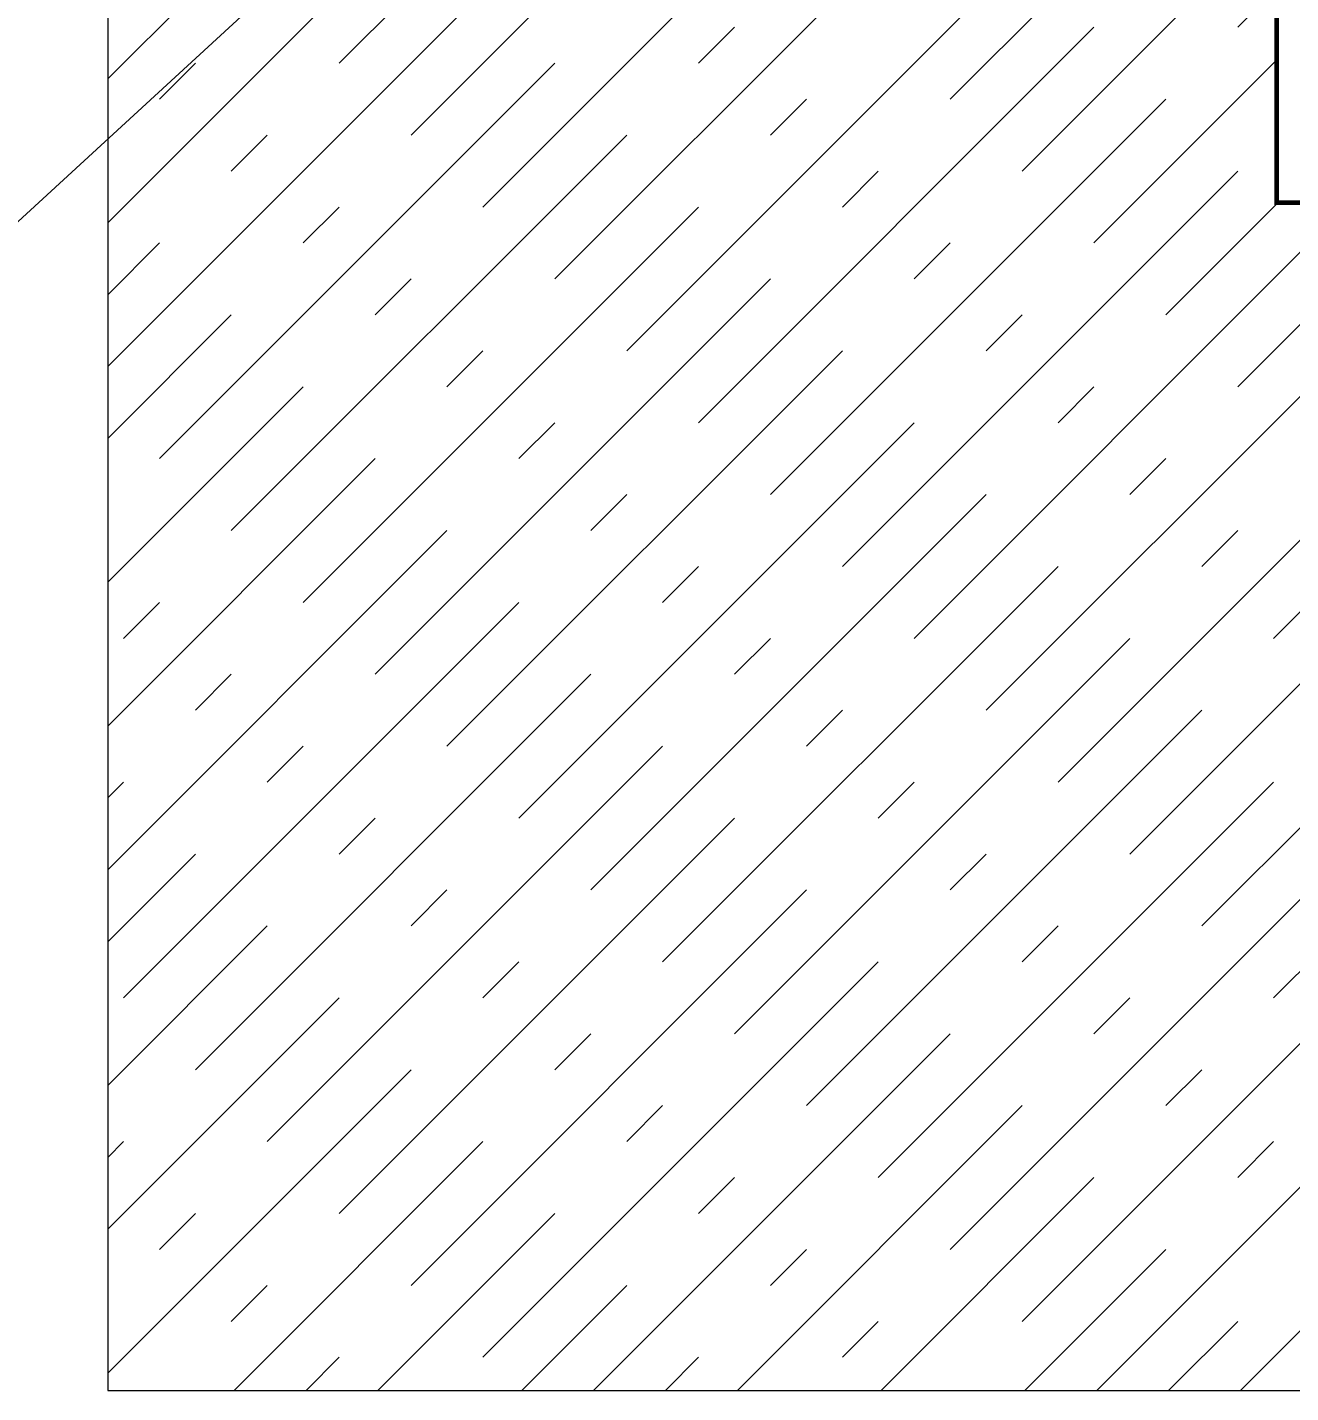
# Model space of a CAD drawing. Header units: millimetres. Extents: x -352922 to 707789, y -273589 to 355472.
# Drawn here: x 535227 to 536967, y -158198 to -156318 of the extents above; entities that cross this region are included whole.
import ezdxf
from ezdxf import colors
from ezdxf.entities.mleader import LeaderData, LeaderLine
from ezdxf.math import Vec2, Vec3

# ---------------------------------------------------------------- set-up
doc = ezdxf.new("R2010")
doc.units = ezdxf.units.MM
doc.header["$LTSCALE"] = 0.5
doc.layers.get('0').update_dxf_attribs({"lineweight": 18})
doc.styles.add('ISOCPEUR', font='isocpeui.ttf', dxfattribs={"height": 250})

# ---------------------------------------------------------------- blocks, each defined once
blk = doc.blocks.new('_Dot')
at = {"color": 0, "linetype": 'ByBlock', "lineweight": -2}
blk.add_line((-0.5, 0), (-1, 0), dxfattribs=at)
at = {"color": 0, "linetype": 'ByBlock', "const_width": 0.5}
blk.add_lwpolyline([(-0.25, 0, 1), (0.25, 0, 1)], format="xyb", close=True, dxfattribs=at)

msp = doc.modelspace()

# ---------------------------------------------------------------- linework, layer by layer
at = {"transparency": 33554687}
for p, q in [((535337.98979, -153294.95435), (535337.98979, -158194.95443)), ((535656.65699, -156367.43239), (536072.62276, -155951.46662)), ((535755.65194, -156466.42734), (536270.61266, -155951.46662)), ((536498.11406, -156416.92986), (536947.64035, -155967.40357)), ((535854.64689, -156565.42229), (536399.11911, -156020.95007)), ((535337.98979, -156389.11474), (535656.65699, -156070.44754)), ((535953.64184, -156664.41724), (536498.11406, -156119.94502)), ((536597.10901, -156515.92481), (536947.64035, -156165.39347)), ((535337.98979, -156587.10464), (535755.65194, -156169.44249)), ((536052.63679, -156763.41219), (536597.10901, -156218.93996)), ((535337.98979, -156785.09454), (535854.64689, -156268.43744)), ((536894.09386, -156317.93491), (536943.59134, -156268.43744)), ((536151.63174, -156367.43239), (536201.12922, -156317.93491)), ((536151.63174, -156862.40714), (536696.10396, -156317.93491)), ((535409.16962, -156911.90461), (535953.64184, -156367.43239)), ((535409.16962, -156416.92986), (535458.66709, -156367.43239)), ((536696.10396, -156614.91976), (536947.64035, -156363.38337)), ((536250.62669, -156466.42734), (536300.12416, -156416.92986)), ((536250.62669, -156961.40208), (536795.09891, -156416.92986)), ((535508.16457, -157010.89956), (536052.63679, -156466.42734)), ((535508.16457, -156515.92481), (535557.66204, -156466.42734)), ((536349.62164, -156565.42229), (536399.11911, -156515.92481)), ((536349.62164, -157060.39703), (536894.09386, -156515.92481)), ((536795.09891, -156713.91471), (536949.47841, -156559.53521)), ((536894.09386, -156812.90966), (537147.46831, -156559.53521)), ((535607.15952, -157109.89451), (536151.63174, -156565.42229)), ((535607.15952, -156614.91976), (535656.65699, -156565.42229)), ((535337.98979, -156686.09959), (535409.16962, -156614.91976)), ((536448.61659, -156664.41724), (536498.11406, -156614.91976)), ((536448.61659, -157159.39198), (536993.08881, -156614.91976)), ((535706.15447, -157208.88946), (536250.62669, -156664.41724)), ((535706.15447, -156713.91471), (535755.65194, -156664.41724)), ((535337.98979, -156884.08949), (535508.16457, -156713.91471)), ((536547.61154, -156763.41219), (536597.10901, -156713.91471)), ((536547.61154, -157258.38693), (537092.08376, -156713.91471)), ((535805.14942, -157307.88441), (536349.62164, -156763.41219)), ((535805.14942, -156812.90966), (535854.64689, -156763.41219)), ((535337.98979, -157082.07939), (535607.15952, -156812.90966)), ((536646.60649, -156862.40714), (536696.10396, -156812.90966)), ((536646.60649, -157357.38188), (537191.07871, -156812.90966)), ((535904.14437, -157406.87936), (536448.61659, -156862.40714)), ((535904.14437, -156911.90461), (535953.64184, -156862.40714)), ((535337.98979, -157280.06929), (535706.15447, -156911.90461)), ((536745.60144, -156961.40208), (536795.09891, -156911.90461)), ((536745.60144, -157456.37683), (537290.07366, -156911.90461)), ((536003.13932, -157505.87431), (536547.61154, -156961.40208)), ((536003.13932, -157010.89956), (536052.63679, -156961.40208)), ((535337.98979, -157478.05919), (535805.14942, -157010.89956)), ((536844.59639, -157060.39703), (536894.09386, -157010.89956)), ((536844.59639, -157555.37178), (537389.06861, -157010.89956)), ((536102.13427, -157604.86926), (536646.60649, -157060.39703)), ((536102.13427, -157109.89451), (536151.63174, -157060.39703)), ((535359.67215, -157159.39198), (535409.16962, -157109.89451)), ((535359.67215, -157654.36673), (535904.14437, -157109.89451)), ((536943.59134, -157159.39198), (536993.08881, -157109.89451)), ((536943.59134, -157654.36673), (537488.06356, -157109.89451)), ((536201.12922, -157703.8642), (536745.60144, -157159.39198)), ((536201.12922, -157208.88946), (536250.62669, -157159.39198)), ((535458.66709, -157258.38693), (535508.16457, -157208.88946)), ((535458.66709, -157753.36168), (536003.13932, -157208.88946)), ((536300.12416, -157802.85915), (536844.59639, -157258.38693)), ((536300.12416, -157307.88441), (536349.62164, -157258.38693)), ((535557.66204, -157357.38188), (535607.15952, -157307.88441)), ((535557.66204, -157852.35663), (536102.13427, -157307.88441)), ((535337.98979, -157379.06424), (535359.67215, -157357.38188)), ((536399.11911, -157901.8541), (536943.59134, -157357.38188)), ((536399.11911, -157406.87936), (536448.61659, -157357.38188)), ((535656.65699, -157456.37683), (535706.15447, -157406.87936)), ((535656.65699, -157951.35158), (536201.12922, -157406.87936)), ((535337.98979, -157577.05414), (535458.66709, -157456.37683)), ((536498.11406, -158000.84905), (537042.58628, -157456.37683)), ((536498.11406, -157505.87431), (536547.61154, -157456.37683)), ((535755.65194, -157555.37178), (535805.14942, -157505.87431)), ((535755.65194, -158050.34653), (536300.12416, -157505.87431)), ((535337.98979, -157775.04403), (535557.66204, -157555.37178)), ((536597.10901, -158099.844), (537141.58123, -157555.37178)), ((536597.10901, -157604.86926), (536646.60649, -157555.37178)), ((535854.64689, -157654.36673), (535904.14437, -157604.86926)), ((535854.64689, -158149.34148), (536399.11911, -157604.86926)), ((535337.98979, -157973.03393), (535656.65699, -157654.36673)), ((536696.10396, -157703.8642), (536745.60144, -157654.36673)), ((536699.98849, -158194.95443), (537240.57618, -157654.36673)), ((535953.64184, -157753.36168), (536003.13932, -157703.8642)), ((536007.02384, -158194.95443), (536498.11406, -157703.8642)), ((535337.98979, -158171.02383), (535755.65194, -157753.36168)), ((536795.09891, -157802.85915), (536844.59639, -157753.36168)), ((536897.97839, -158194.95443), (537339.57113, -157753.36168)), ((536052.63679, -157852.35663), (536102.13427, -157802.85915)), ((536205.01374, -158194.95443), (536597.10901, -157802.85915)), ((535337.98979, -157874.03898), (535359.67215, -157852.35663)), ((535512.0491, -158194.95443), (535854.64689, -157852.35663)), ((536894.09386, -157901.8541), (536943.59134, -157852.35663)), ((536151.63174, -157951.35158), (536201.12922, -157901.8541)), ((536403.00364, -158194.95443), (536696.10396, -157901.8541)), ((535409.16962, -158000.84905), (535458.66709, -157951.35158)), ((535710.03899, -158194.95443), (535953.64184, -157951.35158)), ((536250.62669, -158050.34653), (536300.12416, -158000.84905)), ((536600.99354, -158194.95443), (536795.09891, -158000.84905)), ((535508.16457, -158099.844), (535557.66204, -158050.34653)), ((535908.02889, -158194.95443), (536052.63679, -158050.34653)), ((536349.62164, -158149.34148), (536399.11911, -158099.844)), ((536798.98344, -158194.95443), (536894.09386, -158099.844)), ((535611.04404, -158194.95443), (535656.65699, -158149.34148)), ((536106.01879, -158194.95443), (536151.63174, -158149.34148)), ((535337.98979, -158194.95443), (538796.51588, -158194.95443))]:
    msp.add_line(p, q, dxfattribs=at)
at = {"transparency": 33554687, "const_width": 6.3}
msp.add_lwpolyline([(538796.51588, -158194.95443), (538796.51588, -156559.53521), (536947.64035, -156559.53521), (536947.64035, -154959.69328), (538796.51588, -154962.28126), (538796.51588, -153294.95435)], dxfattribs=at)
at = {"transparency": 33554687}
msp.add_lwpolyline([(538796.51588, -153294.95435), (538796.51588, -154962.28126), (536947.64035, -154962.28126), (536947.64035, -156559.53521), (538796.51588, -156559.53521), (538796.51588, -158194.95443)], dxfattribs=at)

# ---------------------------------------------------------------- leaders
ml = msp.add_multileader_mtext('Standard', dxfattribs=at)
ml.set_content('Дюбель \\Pметаллический', color=256, style='ISOCPEUR')
ml.set_leader_properties(color=256, linetype='ByLayer', lineweight=-1)
ml.set_arrow_properties(name='DOT')
ml.build(insert=Vec2(0, 0))
ml.multileader.update_dxf_attribs({"text_left_attachment_type": 6, "text_right_attachment_type": 6, "dogleg_length": 2, "arrow_head_size": 50})
ctx = ml.context
ctx.base_point, ctx.char_height, ctx.arrow_head_size, ctx.landing_gap_size, ctx.plane_origin = Vec3(532106.77764, -157032.54836), 250, 50, 0, Vec3(535836.90654, -155356.82964)
ctx.left_attachment, ctx.right_attachment = 6, 6
notes = []
notes.append((ctx, [(0, (1, 1, 0), (534727.98976, -157032.54836), (-1, 0), 200, [(0, [(535928.19195, -155928.98973)], 0, [])])]))
ctx.mtext.insert, ctx.mtext.flow_direction = Vec3(532106.77764, -156732.54836), 5
for ctx, leaders in notes:
    for number, flags, end, landing, length, lines in leaders:
        leader = LeaderData()
        leader.index, (leader.has_last_leader_line, leader.has_dogleg_vector, leader.attachment_direction) = number, flags
        leader.last_leader_point, leader.dogleg_vector, leader.dogleg_length = Vec3(end), Vec3(landing), length
        for number, points, colour, breaks in lines:
            line = LeaderLine()
            line.index, line.vertices, line.color, line.breaks = number, Vec3.list(points), colors.encode_raw_color(colour), breaks
            leader.lines.append(line)
        ctx.leaders.append(leader)

doc.saveas('drawing.dxf')
